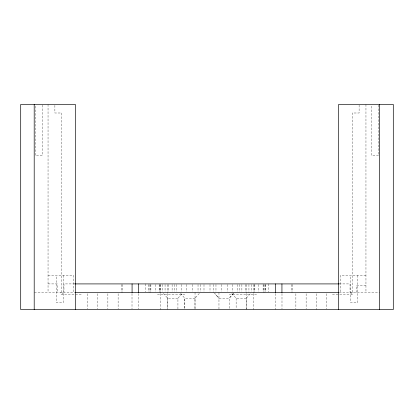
<?xml version="1.0" encoding="UTF-8"?>
<svg xmlns="http://www.w3.org/2000/svg" width="414" height="414" viewBox="0 0 414 414"><rect width="100%" height="100%" fill="white"/><g stroke="black" fill="none" stroke-linecap="round" stroke-linejoin="round"><path stroke-width="0.31" stroke-dasharray="2.07 1.55" d="M177.927 308.922L177.927 298.271L182.181 293.428M199.31 293.428L194.963 298.271L194.963 309.553M233.491 293.428L229.221 298.271L229.221 309.553M246.237 308.922L246.237 298.271L250.506 293.428M233.46 293.428L229.185 298.271L218.965 298.271L214.69 293.428L219.001 298.271M48.045 275.367L73.516 275.367L73.516 292.46M365.955 275.367L340.484 275.367L340.484 292.46M48.045 283.911L57.277 283.911L57.277 292.46M74.799 283.911L63.968 283.911L63.968 292.46M339.201 283.911L350.032 283.911L350.032 292.46M365.955 285.624L356.382 285.624L356.382 292.46M34.372 292.46L74.799 292.46M339.201 292.46L379.628 292.46M81.206 294.168L60.692 294.168L60.692 292.46M157.465 294.168L184.82 294.168M229.221 294.168L256.602 294.168M332.452 294.168L352.966 294.168L352.966 292.46M163.452 293.428L167.706 298.271L177.927 298.271M195.035 298.271L184.779 298.271L184.779 309.553M231.861 293.428L236.13 298.271L246.237 298.271M180.509 293.428L184.851 298.271L184.851 309.553M378.603 105.089L378.603 155.726L371.767 155.726L371.767 105.089M365.955 104.447L365.955 292.46M359.114 105.058L359.114 112.996L352.278 112.996L352.278 292.46M357.577 275.367L357.577 302.712L350.741 302.712L350.741 275.367M351.253 292.46L351.253 294.168M326.641 293.723L326.641 308.916M316.389 293.723L316.389 309.553M306.132 293.723L306.132 308.916M295.875 293.723L295.875 308.916M292.232 284.521L292.248 292.46M291.735 284.521L291.689 292.46M281.991 293.526L281.991 308.911M275.155 293.526L275.155 309.553M268.531 283.911L268.531 291.849M265.457 284.521L265.457 291.849M265.41 284.521L265.41 291.849M264.903 284.521L264.913 292.46M263.614 284.521L263.614 292.46M263.107 284.521L263.107 291.849M258.46 284.521L258.46 291.849M254.858 284.521L254.858 291.849M254.481 284.521L254.481 292.46M253.352 284.521L253.363 292.884M253.363 293.526L253.363 309.553M251.495 284.521L251.495 291.849M248.938 284.521L248.938 292.46M246.527 284.553L246.527 292.884M246.527 293.526L246.527 309.553M245.719 284.521L245.719 291.849M241.885 284.521L241.885 291.849M239.22 284.521L239.22 291.849M237.507 284.521L237.507 291.849M236.13 298.271L236.13 308.922M232.642 284.521L232.642 291.849M227.374 284.521L227.374 291.849M221.79 284.521L221.79 291.849M218.965 292.46L218.965 309.553M215.968 284.521L215.968 291.849M213.836 284.521L213.836 292.46M210.007 284.521L210.007 291.849M203.993 284.521L203.993 291.849M200.164 284.521L200.164 291.849M198.032 284.521L198.032 291.849M195.035 292.46L195.035 309.553M192.21 284.521L192.21 291.849M186.626 284.521L186.626 291.849M181.358 284.521L181.358 291.849M176.493 284.521L176.493 291.849M174.78 284.521L174.78 291.849M172.115 284.521L172.115 291.849M168.281 284.521L168.281 291.849M167.706 298.271L167.706 308.922M167.473 284.553L167.473 292.884M167.473 293.526L167.473 309.553M165.062 284.521L165.062 291.849M162.505 284.521L162.505 291.849M160.689 284.521L160.689 292.46M160.648 284.521L160.637 292.884M160.637 293.526L160.637 309.553M159.519 284.521L159.519 292.46M159.142 284.521L159.142 291.849M155.54 284.521L155.54 291.849M150.893 284.521L150.893 291.849M150.386 284.521L150.386 292.46M149.102 284.521L149.102 292.46M148.569 284.521L148.569 291.849M145.469 283.911L145.469 291.849M138.845 293.526L138.845 308.911M132.009 293.526L132.009 308.911M122.28 284.521L122.28 292.46M121.752 284.521L121.752 292.46M118.125 293.723L118.125 308.916M107.868 293.723L107.868 308.916M97.611 293.723L97.611 308.916M87.359 293.723L87.359 308.916M63.259 275.367L63.259 302.712L56.423 302.712L56.423 275.367M62.405 292.46L62.405 294.168M61.722 292.46L61.722 112.996L54.886 112.996L54.886 105.058M48.045 104.447L48.045 292.46M42.233 105.089L42.233 155.726L35.397 155.726L35.397 105.089"/><path stroke-width="0.62" d="M74.862 283.911L339.144 283.911M75.395 292.46L338.605 292.46M379.628 104.447L379.628 309.553M338.605 309.553L338.605 104.447L393.3 104.447L393.3 309.553L20.7 309.553L20.7 104.447L75.395 104.447L75.395 309.553M281.939 283.911L281.939 292.46M275.367 283.911L275.367 292.46M138.633 283.911L138.633 292.46M132.076 283.911L132.076 292.46M34.202 104.447L34.202 309.553"/></g></svg>
